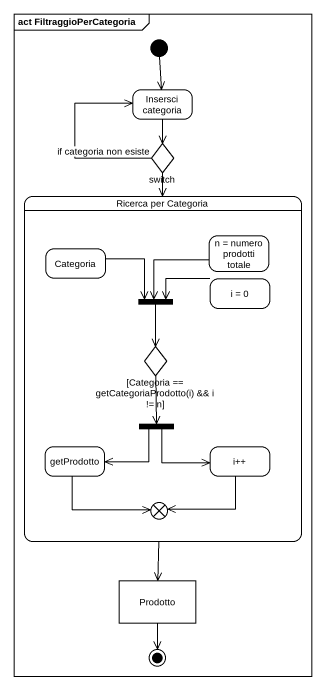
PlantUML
@startuml
mainframe act FiltraggioPerCategoria
hide empty description
state "Insersci categoria" as Insersci_categoria
state switch <<choice>>
state "Ricerca per Categoria" as Ricerca_per_Categoria {
  state Categoria
  state "n = numero prodotti totale" as n_numero_prodotti_totale
  state "i = 0" as i_0
  state fork1 <<join>>
  state "[Categoria == getCategoriaProdotto(i) && i != n]" as Categoria_2 <<choice>>
  state getProdotto
  state fork2 <<fork>>
  state "i++" as i
  state flowfinal1 <<end>>
}
state Prodotto <<object>>
[*] --> Insersci_categoria
Insersci_categoria --> switch
switch -up-> Insersci_categoria : if categoria non esiste
switch --> Ricerca_per_Categoria
Ricerca_per_Categoria --> Prodotto
Categoria -right-> fork1
n_numero_prodotti_totale -left-> fork1
i_0 -left-> fork1
fork1 --> Categoria_2
Categoria_2 --> fork2
getProdotto -right-> flowfinal1
fork2 -left-> getProdotto
fork2 -right-> i
i --> flowfinal1
Prodotto --> [*]
@enduml
